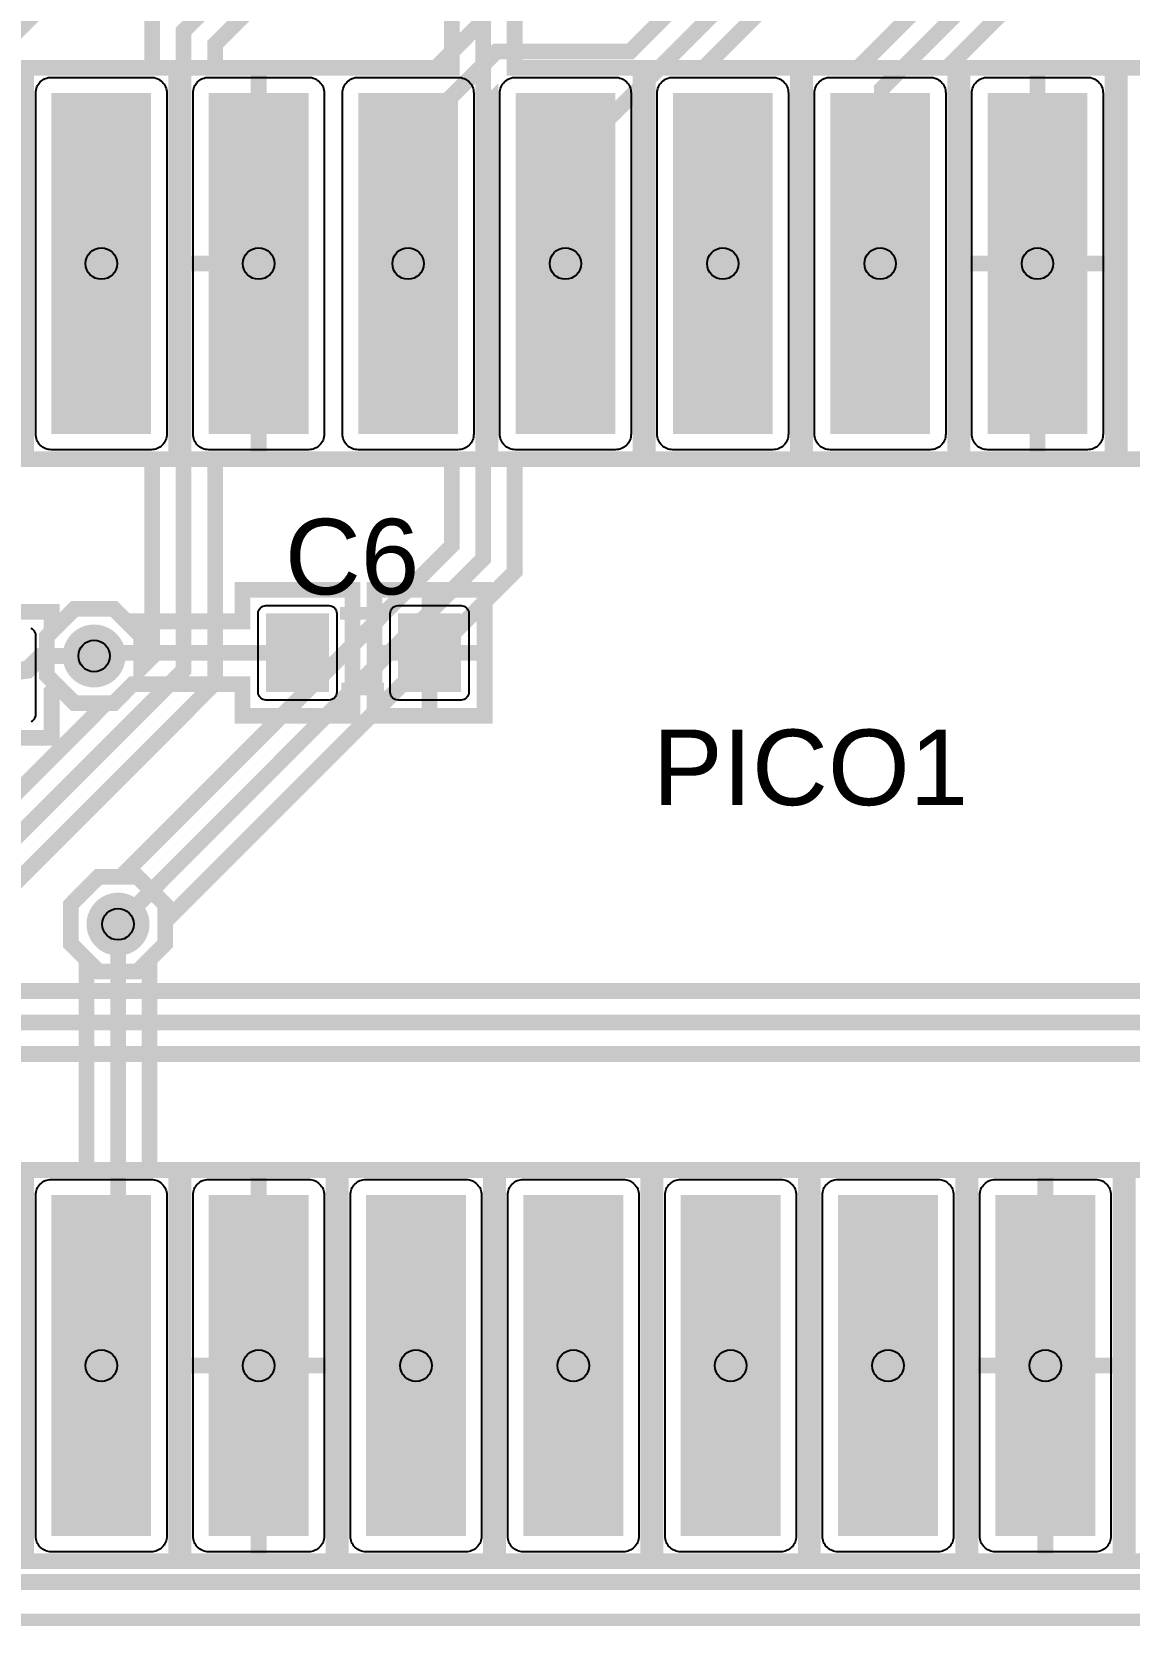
# Model space of a CAD drawing. Header units: centimetres. Extents: x -4.52 to 4.4, y -4.62 to 1.06.
# Drawn here: x -2.842 to -1.071, y -4.62 to -2.048 of the extents above; entities that cross this region are included whole.
import ezdxf

# ---------------------------------------------------------------- set-up
doc = ezdxf.new("R2010")
doc.units = ezdxf.units.CM
doc.layers.get('0').update_dxf_attribs({"linetype": 'CONTINUOUS'})
for name, color, linetype in [('1', 1, 'CONTINUOUS'), ('2', 2, 'CONTINUOUS'), ('3', 3, 'CONTINUOUS'), ('4', 4, 'CONTINUOUS'), ('6', 6, 'CONTINUOUS'), ('7', 7, 'CONTINUOUS')]:
    doc.layers.add(name, color=color, linetype=linetype)

# ---------------------------------------------------------------- blocks, each defined once
blk = doc.blocks.new('RPAD')
blk.add_trace([(-0.5, -0.5), (-0.5, 0.5), (0.5, -0.5), (0.5, 0.5)])
blk = doc.blocks.new('EPAD')
at = {"const_width": 0.5}
blk.add_lwpolyline([(-0.25, 0, 1), (0.25, 0, 1)], format="xyb", close=True, dxfattribs=at)

msp = doc.modelspace()

# ---------------------------------------------------------------- linework, layer by layer
at = {"const_width": 0.0254}
for points in [[(2.227646, -4.54914), (-4.44754, -4.54914), (-4.44754, 0.99314), (2.192161, 0.99314), (2.227646, -4.54914)], [(-1.9887, -0.6452), (-2, -0.6565), (-2, -1.449958), (-2.300021, -1.749979), (-2.597182, -2.04714), (-2.597182, -3.077919), (-2.995488, -3.476225), (-2.995488, -3.478032)], [(-1.7347, -0.6452), (-1.7347, -1.305423), (-1.7347, -1.490401), (-2.113523, -1.869224), (-2.113523, -2.898387), (-2.702972, -3.487836)], [(-2.157865, -1.789699), (-2.105838, -1.789699), (-2.164322, -1.848183), (-2.164322, -2.106361), (-2.546383, -2.106361), (-2.546383, -2.068181), (-2.27898, -1.800778), (-2.178938, -1.800778), (-2.162862, -1.784702), (-2.157865, -1.789699)], [(-2.062724, -1.890265), (-2.062724, -2.106361), (-1.859561, -2.106361), (-1.859561, -2.737639), (-2.062724, -2.737639), (-2.062724, -2.919428), (-2.626773, -3.483477), (-2.626773, -3.519399), (-2.671409, -3.564035), (-2.734535, -3.564035), (-2.779171, -3.519399), (-2.779171, -3.456273), (-2.734535, -3.411637), (-2.698613, -3.411637), (-2.164322, -2.877346), (-2.164322, -2.737639), (-2.546383, -2.737639), (-2.546383, -3.09896), (-2.919289, -3.471866)], [(-2.987967, -2.984109), (-2.810169, -2.984109), (-2.810169, -3.004305), (-2.798534, -3.004305), (-2.773134, -2.978905), (-2.710008, -2.978905), (-2.665372, -3.023541), (-2.665372, -3.074269), (-2.647981, -3.056878), (-2.647981, -2.737639), (-2.851139, -2.737639), (-2.851139, -2.106361), (-2.647981, -2.106361), (-2.647981, -2.026099)], [(-2.476, -2.119061), (-2.476, -2.422)], [(-1.605561, -2.737639), (-1.605561, -2.106361), (-1.847839, -2.106361), (-1.847839, -2.737639), (-1.605561, -2.737639)], [(-1.351561, -2.737639), (-1.351561, -2.106361), (-1.593839, -2.106361), (-1.593839, -2.737639), (-1.351561, -2.737639)], [(-1.097561, -2.737639), (-1.097561, -2.106361), (-1.339839, -2.106361), (-1.339839, -2.737639), (-1.097561, -2.737639)], [(-1.2187, -2.119061), (-1.2187, -2.422)], [(-0.843561, -2.737639), (-0.843561, -2.106361), (-1.085839, -2.106361), (-1.085839, -2.737639), (-0.843561, -2.737639)], [(-3.700254, -3.64641), (-0.55641, -3.64641), (0.26, -2.83), (0.689999, -2.83), (1.113221, -2.406778), (1.113221, -2.172271)], [(-2.476, -2.724939), (-2.476, -2.422)], [(-1.327139, -2.422), (-1.2187, -2.422)], [(-1.110261, -2.422), (-1.2187, -2.422)], [(-1.2187, -2.724939), (-1.2187, -2.422)], [(-2.741571, -3.055104), (-2.824545, -3.055104), (-2.82845, -3.055104), (-2.848268, -3.074922), (-2.899068, -3.085708)], [(-2.824545, -3.055104), (-2.848268, -3.078827), (-2.899068, -3.085708)], [(-2.992936, -3.401833), (-2.722406, -3.131303), (-2.773134, -3.131303), (-2.798534, -3.105903), (-2.803504, -3.105903), (-2.810169, -3.112568), (-2.810169, -3.187307), (-2.928827, -3.187307)], [(-3.18302, -3.595611), (-0.577451, -3.595611)], [(-0.535369, -3.697209), (-3.627901, -3.697209)], [(-2.608861, -4.515639), (-2.608861, -3.884361), (-2.851139, -3.884361), (-2.851139, -4.515639), (-2.608861, -4.515639)], [(-2.354861, -4.515639), (-2.354861, -3.884361), (-2.597139, -3.884361), (-2.597139, -4.515639), (-2.354861, -4.515639)], [(-2.100861, -4.515639), (-2.100861, -3.884361), (-2.343139, -3.884361), (-2.343139, -4.515639), (-2.100861, -4.515639)], [(-1.846861, -4.515639), (-1.846861, -3.884361), (-2.089139, -3.884361), (-2.089139, -4.515639), (-1.846861, -4.515639)], [(-1.592861, -4.515639), (-1.592861, -3.884361), (-1.835139, -3.884361), (-1.835139, -4.515639), (-1.592861, -4.515639)], [(-1.338861, -4.515639), (-1.338861, -3.884361), (-1.581139, -3.884361), (-1.581139, -4.515639), (-1.338861, -4.515639)], [(-1.084861, -4.515639), (-1.084861, -3.884361), (-1.327139, -3.884361), (-1.327139, -4.515639), (-1.084861, -4.515639)], [(-0.830861, -4.515639), (-0.830861, -3.884361), (-1.073139, -3.884361), (-1.073139, -4.515639), (-0.830861, -4.515639)], [(-2.476, -3.897061), (-2.476, -4.2)], [(-1.206, -3.897061), (-1.206, -4.2)], [(-2.584439, -4.2), (-2.476, -4.2)], [(-2.367561, -4.2), (-2.476, -4.2)], [(-2.476, -4.502939), (-2.476, -4.2)], [(-1.314439, -4.2), (-1.206, -4.2)], [(-1.097561, -4.2), (-1.206, -4.2)], [(-1.206, -4.502939), (-1.206, -4.2)]]:
    msp.add_lwpolyline(points, dxfattribs=at)
for centre in [(-2.73, -2.422), (-2.476, -2.422), (-2.2347, -2.422), (-1.9807, -2.422), (-1.7267, -2.422), (-1.4727, -2.422), (-1.2187, -2.422), (-2.741571, -3.055104), (-2.702972, -3.487836), (-2.73, -4.2), (-2.476, -4.2), (-2.222, -4.2), (-1.968, -4.2), (-1.714, -4.2), (-1.46, -4.2), (-1.206, -4.2)]:
    msp.add_circle(centre, 0.0254)
at = {"layer": '2', "const_width": 0.02032}
for points in [[(-2.27366, -2.9865), (-2.34478, -2.9865)], [(-2.27366, -2.9865), (-2.34478, -2.9865)], [(-2.27366, -2.9865), (-2.34478, -2.9865)], [(-2.27366, -3.10842), (-2.34224, -3.10842)], [(-2.27366, -3.10842), (-2.34224, -3.10842)], [(-2.27366, -3.10842), (-2.34224, -3.10842)]]:
    msp.add_lwpolyline(points, dxfattribs=at)
at = {"layer": '4', "const_width": 0.02032}
msp.add_lwpolyline([(-4.5085, -4.6101), (4.3902, -4.6101), (4.3902, 1.0541), (-4.5085, 1.0541), (-4.5085, -4.6101)], dxfattribs=at)
msp.add_lwpolyline([(-4.5085, -4.6101), (4.3902, -4.6101), (4.3902, 1.0541), (-4.5085, 1.0541), (-4.5085, -4.6101)], dxfattribs=at)
msp.add_lwpolyline([(-4.5085, -4.6101), (4.3902, -4.6101), (4.3902, 1.0541), (-4.5085, 1.0541), (-4.5085, -4.6101)], dxfattribs=at)
at = {"layer": '6'}
for points in [[(-2.8359, -2.697), (-2.8359, -2.147), (-2.835769, -2.144404), (-2.835384, -2.141882), (-2.834758, -2.139448), (-2.833904, -2.137114), (-2.832834, -2.134894), (-2.831561, -2.1328), (-2.830099, -2.130845), (-2.828459, -2.129041), (-2.826655, -2.127401), (-2.8247, -2.125939), (-2.822606, -2.124667), (-2.820386, -2.123597), (-2.818052, -2.122742), (-2.815618, -2.122116), (-2.813097, -2.121731), (-2.8105, -2.1216), (-2.6495, -2.1216), (-2.646903, -2.121731), (-2.644382, -2.122116), (-2.641948, -2.122742), (-2.639614, -2.123597), (-2.637394, -2.124667), (-2.6353, -2.125939), (-2.633345, -2.127401), (-2.631541, -2.129041), (-2.629901, -2.130845), (-2.628439, -2.1328), (-2.627166, -2.134894), (-2.626096, -2.137114), (-2.625242, -2.139448), (-2.624616, -2.141882), (-2.624231, -2.144404), (-2.6241, -2.147), (-2.6241, -2.697), (-2.624231, -2.699596), (-2.624616, -2.702118), (-2.625242, -2.704552), (-2.626096, -2.706886), (-2.627166, -2.709106), (-2.628439, -2.7112), (-2.629901, -2.713155), (-2.631541, -2.714959), (-2.633345, -2.716599), (-2.6353, -2.718061), (-2.637394, -2.719333), (-2.639614, -2.720403), (-2.641948, -2.721258), (-2.644382, -2.721884), (-2.646903, -2.722269), (-2.6495, -2.7224), (-2.8105, -2.7224), (-2.813097, -2.722269), (-2.815618, -2.721884), (-2.818052, -2.721258), (-2.820386, -2.720403), (-2.822606, -2.719333), (-2.8247, -2.718061), (-2.826655, -2.716599), (-2.828459, -2.714959), (-2.830099, -2.713155), (-2.831561, -2.7112), (-2.832834, -2.709106), (-2.833904, -2.706886), (-2.834758, -2.704552), (-2.835384, -2.702118), (-2.835769, -2.699596), (-2.8359, -2.697)], [(-2.5819, -2.697), (-2.5819, -2.147), (-2.581769, -2.144404), (-2.581384, -2.141882), (-2.580758, -2.139448), (-2.579904, -2.137114), (-2.578834, -2.134894), (-2.577561, -2.1328), (-2.576099, -2.130845), (-2.574459, -2.129041), (-2.572655, -2.127401), (-2.5707, -2.125939), (-2.568606, -2.124667), (-2.566386, -2.123597), (-2.564052, -2.122742), (-2.561618, -2.122116), (-2.559097, -2.121731), (-2.5565, -2.1216), (-2.3955, -2.1216), (-2.392903, -2.121731), (-2.390382, -2.122116), (-2.387948, -2.122742), (-2.385614, -2.123597), (-2.383394, -2.124667), (-2.3813, -2.125939), (-2.379345, -2.127401), (-2.377541, -2.129041), (-2.375901, -2.130845), (-2.374439, -2.1328), (-2.373166, -2.134894), (-2.372096, -2.137114), (-2.371242, -2.139448), (-2.370616, -2.141882), (-2.370231, -2.144404), (-2.3701, -2.147), (-2.3701, -2.697), (-2.370231, -2.699596), (-2.370616, -2.702118), (-2.371242, -2.704552), (-2.372096, -2.706886), (-2.373166, -2.709106), (-2.374439, -2.7112), (-2.375901, -2.713155), (-2.377541, -2.714959), (-2.379345, -2.716599), (-2.3813, -2.718061), (-2.383394, -2.719333), (-2.385614, -2.720403), (-2.387948, -2.721258), (-2.390382, -2.721884), (-2.392903, -2.722269), (-2.3955, -2.7224), (-2.5565, -2.7224), (-2.559097, -2.722269), (-2.561618, -2.721884), (-2.564052, -2.721258), (-2.566386, -2.720403), (-2.568606, -2.719333), (-2.5707, -2.718061), (-2.572655, -2.716599), (-2.574459, -2.714959), (-2.576099, -2.713155), (-2.577561, -2.7112), (-2.578834, -2.709106), (-2.579904, -2.706886), (-2.580758, -2.704552), (-2.581384, -2.702118), (-2.581769, -2.699596), (-2.5819, -2.697)], [(-2.3406, -2.697), (-2.3406, -2.147), (-2.340469, -2.144404), (-2.340084, -2.141882), (-2.339458, -2.139448), (-2.338604, -2.137114), (-2.337534, -2.134894), (-2.336261, -2.1328), (-2.334799, -2.130845), (-2.333159, -2.129041), (-2.331355, -2.127401), (-2.3294, -2.125939), (-2.327306, -2.124667), (-2.325086, -2.123597), (-2.322752, -2.122742), (-2.320318, -2.122116), (-2.317797, -2.121731), (-2.3152, -2.1216), (-2.1542, -2.1216), (-2.151603, -2.121731), (-2.149082, -2.122116), (-2.146648, -2.122742), (-2.144314, -2.123597), (-2.142094, -2.124667), (-2.14, -2.125939), (-2.138045, -2.127401), (-2.136241, -2.129041), (-2.134601, -2.130845), (-2.133139, -2.1328), (-2.131866, -2.134894), (-2.130796, -2.137114), (-2.129942, -2.139448), (-2.129316, -2.141882), (-2.128931, -2.144404), (-2.1288, -2.147), (-2.1288, -2.697), (-2.128931, -2.699596), (-2.129316, -2.702118), (-2.129942, -2.704552), (-2.130796, -2.706886), (-2.131866, -2.709106), (-2.133139, -2.7112), (-2.134601, -2.713155), (-2.136241, -2.714959), (-2.138045, -2.716599), (-2.14, -2.718061), (-2.142094, -2.719333), (-2.144314, -2.720403), (-2.146648, -2.721258), (-2.149082, -2.721884), (-2.151603, -2.722269), (-2.1542, -2.7224), (-2.3152, -2.7224), (-2.317797, -2.722269), (-2.320318, -2.721884), (-2.322752, -2.721258), (-2.325086, -2.720403), (-2.327306, -2.719333), (-2.3294, -2.718061), (-2.331355, -2.716599), (-2.333159, -2.714959), (-2.334799, -2.713155), (-2.336261, -2.7112), (-2.337534, -2.709106), (-2.338604, -2.706886), (-2.339458, -2.704552), (-2.340084, -2.702118), (-2.340469, -2.699596), (-2.3406, -2.697)], [(-2.0866, -2.697), (-2.0866, -2.147), (-2.086469, -2.144404), (-2.086084, -2.141882), (-2.085458, -2.139448), (-2.084604, -2.137114), (-2.083534, -2.134894), (-2.082261, -2.1328), (-2.080799, -2.130845), (-2.079159, -2.129041), (-2.077355, -2.127401), (-2.0754, -2.125939), (-2.073306, -2.124667), (-2.071086, -2.123597), (-2.068752, -2.122742), (-2.066318, -2.122116), (-2.063797, -2.121731), (-2.0612, -2.1216), (-1.9002, -2.1216), (-1.897603, -2.121731), (-1.895082, -2.122116), (-1.892648, -2.122742), (-1.890314, -2.123597), (-1.888094, -2.124667), (-1.886, -2.125939), (-1.884045, -2.127401), (-1.882241, -2.129041), (-1.880601, -2.130845), (-1.879139, -2.1328), (-1.877866, -2.134894), (-1.876796, -2.137114), (-1.875942, -2.139448), (-1.875316, -2.141882), (-1.874931, -2.144404), (-1.8748, -2.147), (-1.8748, -2.697), (-1.874931, -2.699596), (-1.875316, -2.702118), (-1.875942, -2.704552), (-1.876796, -2.706886), (-1.877866, -2.709106), (-1.879139, -2.7112), (-1.880601, -2.713155), (-1.882241, -2.714959), (-1.884045, -2.716599), (-1.886, -2.718061), (-1.888094, -2.719333), (-1.890314, -2.720403), (-1.892648, -2.721258), (-1.895082, -2.721884), (-1.897603, -2.722269), (-1.9002, -2.7224), (-2.0612, -2.7224), (-2.063797, -2.722269), (-2.066318, -2.721884), (-2.068752, -2.721258), (-2.071086, -2.720403), (-2.073306, -2.719333), (-2.0754, -2.718061), (-2.077355, -2.716599), (-2.079159, -2.714959), (-2.080799, -2.713155), (-2.082261, -2.7112), (-2.083534, -2.709106), (-2.084604, -2.706886), (-2.085458, -2.704552), (-2.086084, -2.702118), (-2.086469, -2.699596), (-2.0866, -2.697)], [(-1.8326, -2.697), (-1.8326, -2.147), (-1.832469, -2.144404), (-1.832084, -2.141882), (-1.831458, -2.139448), (-1.830604, -2.137114), (-1.829534, -2.134894), (-1.828261, -2.1328), (-1.826799, -2.130845), (-1.825159, -2.129041), (-1.823355, -2.127401), (-1.8214, -2.125939), (-1.819306, -2.124667), (-1.817086, -2.123597), (-1.814752, -2.122742), (-1.812318, -2.122116), (-1.809797, -2.121731), (-1.8072, -2.1216), (-1.6462, -2.1216), (-1.643603, -2.121731), (-1.641082, -2.122116), (-1.638648, -2.122742), (-1.636314, -2.123597), (-1.634094, -2.124667), (-1.632, -2.125939), (-1.630045, -2.127401), (-1.628241, -2.129041), (-1.626601, -2.130845), (-1.625139, -2.1328), (-1.623866, -2.134894), (-1.622796, -2.137114), (-1.621942, -2.139448), (-1.621316, -2.141882), (-1.620931, -2.144404), (-1.6208, -2.147), (-1.6208, -2.697), (-1.620931, -2.699596), (-1.621316, -2.702118), (-1.621942, -2.704552), (-1.622796, -2.706886), (-1.623866, -2.709106), (-1.625139, -2.7112), (-1.626601, -2.713155), (-1.628241, -2.714959), (-1.630045, -2.716599), (-1.632, -2.718061), (-1.634094, -2.719333), (-1.636314, -2.720403), (-1.638648, -2.721258), (-1.641082, -2.721884), (-1.643603, -2.722269), (-1.6462, -2.7224), (-1.8072, -2.7224), (-1.809797, -2.722269), (-1.812318, -2.721884), (-1.814752, -2.721258), (-1.817086, -2.720403), (-1.819306, -2.719333), (-1.8214, -2.718061), (-1.823355, -2.716599), (-1.825159, -2.714959), (-1.826799, -2.713155), (-1.828261, -2.7112), (-1.829534, -2.709106), (-1.830604, -2.706886), (-1.831458, -2.704552), (-1.832084, -2.702118), (-1.832469, -2.699596), (-1.8326, -2.697)], [(-1.5786, -2.697), (-1.5786, -2.147), (-1.578469, -2.144404), (-1.578084, -2.141882), (-1.577458, -2.139448), (-1.576604, -2.137114), (-1.575534, -2.134894), (-1.574261, -2.1328), (-1.572799, -2.130845), (-1.571159, -2.129041), (-1.569355, -2.127401), (-1.5674, -2.125939), (-1.565306, -2.124667), (-1.563086, -2.123597), (-1.560752, -2.122742), (-1.558318, -2.122116), (-1.555797, -2.121731), (-1.5532, -2.1216), (-1.3922, -2.1216), (-1.389603, -2.121731), (-1.387082, -2.122116), (-1.384648, -2.122742), (-1.382314, -2.123597), (-1.380094, -2.124667), (-1.378, -2.125939), (-1.376045, -2.127401), (-1.374241, -2.129041), (-1.372601, -2.130845), (-1.371139, -2.1328), (-1.369866, -2.134894), (-1.368796, -2.137114), (-1.367942, -2.139448), (-1.367316, -2.141882), (-1.366931, -2.144404), (-1.3668, -2.147), (-1.3668, -2.697), (-1.366931, -2.699596), (-1.367316, -2.702118), (-1.367942, -2.704552), (-1.368796, -2.706886), (-1.369866, -2.709106), (-1.371139, -2.7112), (-1.372601, -2.713155), (-1.374241, -2.714959), (-1.376045, -2.716599), (-1.378, -2.718061), (-1.380094, -2.719333), (-1.382314, -2.720403), (-1.384648, -2.721258), (-1.387082, -2.721884), (-1.389603, -2.722269), (-1.3922, -2.7224), (-1.5532, -2.7224), (-1.555797, -2.722269), (-1.558318, -2.721884), (-1.560752, -2.721258), (-1.563086, -2.720403), (-1.565306, -2.719333), (-1.5674, -2.718061), (-1.569355, -2.716599), (-1.571159, -2.714959), (-1.572799, -2.713155), (-1.574261, -2.7112), (-1.575534, -2.709106), (-1.576604, -2.706886), (-1.577458, -2.704552), (-1.578084, -2.702118), (-1.578469, -2.699596), (-1.5786, -2.697)], [(-1.3246, -2.697), (-1.3246, -2.147), (-1.324469, -2.144404), (-1.324084, -2.141882), (-1.323458, -2.139448), (-1.322604, -2.137114), (-1.321534, -2.134894), (-1.320261, -2.1328), (-1.318799, -2.130845), (-1.317159, -2.129041), (-1.315355, -2.127401), (-1.3134, -2.125939), (-1.311306, -2.124667), (-1.309086, -2.123597), (-1.306752, -2.122742), (-1.304318, -2.122116), (-1.301797, -2.121731), (-1.2992, -2.1216), (-1.1382, -2.1216), (-1.135603, -2.121731), (-1.133082, -2.122116), (-1.130648, -2.122742), (-1.128314, -2.123597), (-1.126094, -2.124667), (-1.124, -2.125939), (-1.122045, -2.127401), (-1.120241, -2.129041), (-1.118601, -2.130845), (-1.117139, -2.1328), (-1.115866, -2.134894), (-1.114796, -2.137114), (-1.113942, -2.139448), (-1.113316, -2.141882), (-1.112931, -2.144404), (-1.1128, -2.147), (-1.1128, -2.697), (-1.112931, -2.699596), (-1.113316, -2.702118), (-1.113942, -2.704552), (-1.114796, -2.706886), (-1.115866, -2.709106), (-1.117139, -2.7112), (-1.118601, -2.713155), (-1.120241, -2.714959), (-1.122045, -2.716599), (-1.124, -2.718061), (-1.126094, -2.719333), (-1.128314, -2.720403), (-1.130648, -2.721258), (-1.133082, -2.721884), (-1.135603, -2.722269), (-1.1382, -2.7224), (-1.2992, -2.7224), (-1.301797, -2.722269), (-1.304318, -2.721884), (-1.306752, -2.721258), (-1.309086, -2.720403), (-1.311306, -2.719333), (-1.3134, -2.718061), (-1.315355, -2.716599), (-1.317159, -2.714959), (-1.318799, -2.713155), (-1.320261, -2.7112), (-1.321534, -2.709106), (-1.322604, -2.706886), (-1.323458, -2.704552), (-1.324084, -2.702118), (-1.324469, -2.699596), (-1.3246, -2.697)], [(-2.36256, -3.1262), (-2.46416, -3.1262), (-2.466719, -3.125942), (-2.469103, -3.125202), (-2.47126, -3.124031), (-2.47314, -3.12248), (-2.474691, -3.1206), (-2.475862, -3.118443), (-2.476602, -3.116059), (-2.47686, -3.1135), (-2.47686, -2.9865), (-2.476602, -2.983941), (-2.475862, -2.981557), (-2.474691, -2.9794), (-2.47314, -2.97752), (-2.47126, -2.975969), (-2.469103, -2.974798), (-2.466719, -2.974058), (-2.46416, -2.9738), (-2.36256, -2.9738), (-2.360001, -2.974058), (-2.357617, -2.974798), (-2.35546, -2.975969), (-2.35358, -2.97752), (-2.352029, -2.9794), (-2.350858, -2.981557), (-2.350118, -2.983941), (-2.34986, -2.9865), (-2.34986, -3.1135), (-2.350118, -3.116059), (-2.350858, -3.118443), (-2.352029, -3.1206), (-2.35358, -3.12248), (-2.35546, -3.124031), (-2.357617, -3.125202), (-2.360001, -3.125942), (-2.36256, -3.1262)], [(-2.1492, -3.1262), (-2.2508, -3.1262), (-2.253359, -3.125942), (-2.255743, -3.125202), (-2.2579, -3.124031), (-2.25978, -3.12248), (-2.261331, -3.1206), (-2.262502, -3.118443), (-2.263242, -3.116059), (-2.2635, -3.1135), (-2.2635, -2.9865), (-2.263242, -2.983941), (-2.262502, -2.981557), (-2.261331, -2.9794), (-2.25978, -2.97752), (-2.2579, -2.975969), (-2.255743, -2.974798), (-2.253359, -2.974058), (-2.2508, -2.9738), (-2.1492, -2.9738), (-2.146641, -2.974058), (-2.144257, -2.974798), (-2.1421, -2.975969), (-2.14022, -2.97752), (-2.138669, -2.9794), (-2.137498, -2.981557), (-2.136758, -2.983941), (-2.1365, -2.9865), (-2.1365, -3.1135), (-2.136758, -3.116059), (-2.137498, -3.118443), (-2.138669, -3.1206), (-2.14022, -3.12248), (-2.1421, -3.124031), (-2.144257, -3.125202), (-2.146641, -3.125942), (-2.1492, -3.1262)], [(-2.8359, -4.475), (-2.8359, -3.925), (-2.835769, -3.922404), (-2.835384, -3.919882), (-2.834758, -3.917448), (-2.833904, -3.915114), (-2.832834, -3.912894), (-2.831561, -3.9108), (-2.830099, -3.908845), (-2.828459, -3.907041), (-2.826655, -3.905401), (-2.8247, -3.903939), (-2.822606, -3.902667), (-2.820386, -3.901597), (-2.818052, -3.900742), (-2.815618, -3.900116), (-2.813097, -3.899731), (-2.8105, -3.8996), (-2.6495, -3.8996), (-2.646903, -3.899731), (-2.644382, -3.900116), (-2.641948, -3.900742), (-2.639614, -3.901597), (-2.637394, -3.902667), (-2.6353, -3.903939), (-2.633345, -3.905401), (-2.631541, -3.907041), (-2.629901, -3.908845), (-2.628439, -3.9108), (-2.627166, -3.912894), (-2.626096, -3.915114), (-2.625242, -3.917448), (-2.624616, -3.919882), (-2.624231, -3.922404), (-2.6241, -3.925), (-2.6241, -4.475), (-2.624231, -4.477596), (-2.624616, -4.480118), (-2.625242, -4.482552), (-2.626096, -4.484886), (-2.627166, -4.487106), (-2.628439, -4.4892), (-2.629901, -4.491155), (-2.631541, -4.492959), (-2.633345, -4.494599), (-2.6353, -4.496061), (-2.637394, -4.497333), (-2.639614, -4.498403), (-2.641948, -4.499258), (-2.644382, -4.499884), (-2.646903, -4.500269), (-2.6495, -4.5004), (-2.8105, -4.5004), (-2.813097, -4.500269), (-2.815618, -4.499884), (-2.818052, -4.499258), (-2.820386, -4.498403), (-2.822606, -4.497333), (-2.8247, -4.496061), (-2.826655, -4.494599), (-2.828459, -4.492959), (-2.830099, -4.491155), (-2.831561, -4.4892), (-2.832834, -4.487106), (-2.833904, -4.484886), (-2.834758, -4.482552), (-2.835384, -4.480118), (-2.835769, -4.477596), (-2.8359, -4.475)], [(-2.5819, -4.475), (-2.5819, -3.925), (-2.581769, -3.922404), (-2.581384, -3.919882), (-2.580758, -3.917448), (-2.579904, -3.915114), (-2.578834, -3.912894), (-2.577561, -3.9108), (-2.576099, -3.908845), (-2.574459, -3.907041), (-2.572655, -3.905401), (-2.5707, -3.903939), (-2.568606, -3.902667), (-2.566386, -3.901597), (-2.564052, -3.900742), (-2.561618, -3.900116), (-2.559097, -3.899731), (-2.5565, -3.8996), (-2.3955, -3.8996), (-2.392903, -3.899731), (-2.390382, -3.900116), (-2.387948, -3.900742), (-2.385614, -3.901597), (-2.383394, -3.902667), (-2.3813, -3.903939), (-2.379345, -3.905401), (-2.377541, -3.907041), (-2.375901, -3.908845), (-2.374439, -3.9108), (-2.373166, -3.912894), (-2.372096, -3.915114), (-2.371242, -3.917448), (-2.370616, -3.919882), (-2.370231, -3.922404), (-2.3701, -3.925), (-2.3701, -4.475), (-2.370231, -4.477596), (-2.370616, -4.480118), (-2.371242, -4.482552), (-2.372096, -4.484886), (-2.373166, -4.487106), (-2.374439, -4.4892), (-2.375901, -4.491155), (-2.377541, -4.492959), (-2.379345, -4.494599), (-2.3813, -4.496061), (-2.383394, -4.497333), (-2.385614, -4.498403), (-2.387948, -4.499258), (-2.390382, -4.499884), (-2.392903, -4.500269), (-2.3955, -4.5004), (-2.5565, -4.5004), (-2.559097, -4.500269), (-2.561618, -4.499884), (-2.564052, -4.499258), (-2.566386, -4.498403), (-2.568606, -4.497333), (-2.5707, -4.496061), (-2.572655, -4.494599), (-2.574459, -4.492959), (-2.576099, -4.491155), (-2.577561, -4.4892), (-2.578834, -4.487106), (-2.579904, -4.484886), (-2.580758, -4.482552), (-2.581384, -4.480118), (-2.581769, -4.477596), (-2.5819, -4.475)], [(-2.3279, -4.475), (-2.3279, -3.925), (-2.327769, -3.922404), (-2.327384, -3.919882), (-2.326758, -3.917448), (-2.325904, -3.915114), (-2.324834, -3.912894), (-2.323561, -3.9108), (-2.322099, -3.908845), (-2.320459, -3.907041), (-2.318655, -3.905401), (-2.3167, -3.903939), (-2.314606, -3.902667), (-2.312386, -3.901597), (-2.310052, -3.900742), (-2.307618, -3.900116), (-2.305097, -3.899731), (-2.3025, -3.8996), (-2.1415, -3.8996), (-2.138903, -3.899731), (-2.136382, -3.900116), (-2.133948, -3.900742), (-2.131614, -3.901597), (-2.129394, -3.902667), (-2.1273, -3.903939), (-2.125345, -3.905401), (-2.123541, -3.907041), (-2.121901, -3.908845), (-2.120439, -3.9108), (-2.119166, -3.912894), (-2.118096, -3.915114), (-2.117242, -3.917448), (-2.116616, -3.919882), (-2.116231, -3.922404), (-2.1161, -3.925), (-2.1161, -4.475), (-2.116231, -4.477596), (-2.116616, -4.480118), (-2.117242, -4.482552), (-2.118096, -4.484886), (-2.119166, -4.487106), (-2.120439, -4.4892), (-2.121901, -4.491155), (-2.123541, -4.492959), (-2.125345, -4.494599), (-2.1273, -4.496061), (-2.129394, -4.497333), (-2.131614, -4.498403), (-2.133948, -4.499258), (-2.136382, -4.499884), (-2.138903, -4.500269), (-2.1415, -4.5004), (-2.3025, -4.5004), (-2.305097, -4.500269), (-2.307618, -4.499884), (-2.310052, -4.499258), (-2.312386, -4.498403), (-2.314606, -4.497333), (-2.3167, -4.496061), (-2.318655, -4.494599), (-2.320459, -4.492959), (-2.322099, -4.491155), (-2.323561, -4.4892), (-2.324834, -4.487106), (-2.325904, -4.484886), (-2.326758, -4.482552), (-2.327384, -4.480118), (-2.327769, -4.477596), (-2.3279, -4.475)], [(-2.0739, -4.475), (-2.0739, -3.925), (-2.073769, -3.922404), (-2.073384, -3.919882), (-2.072758, -3.917448), (-2.071904, -3.915114), (-2.070834, -3.912894), (-2.069561, -3.9108), (-2.068099, -3.908845), (-2.066459, -3.907041), (-2.064655, -3.905401), (-2.0627, -3.903939), (-2.060606, -3.902667), (-2.058386, -3.901597), (-2.056052, -3.900742), (-2.053618, -3.900116), (-2.051097, -3.899731), (-2.0485, -3.8996), (-1.8875, -3.8996), (-1.884903, -3.899731), (-1.882382, -3.900116), (-1.879948, -3.900742), (-1.877614, -3.901597), (-1.875394, -3.902667), (-1.8733, -3.903939), (-1.871345, -3.905401), (-1.869541, -3.907041), (-1.867901, -3.908845), (-1.866439, -3.9108), (-1.865166, -3.912894), (-1.864096, -3.915114), (-1.863242, -3.917448), (-1.862616, -3.919882), (-1.862231, -3.922404), (-1.8621, -3.925), (-1.8621, -4.475), (-1.862231, -4.477596), (-1.862616, -4.480118), (-1.863242, -4.482552), (-1.864096, -4.484886), (-1.865166, -4.487106), (-1.866439, -4.4892), (-1.867901, -4.491155), (-1.869541, -4.492959), (-1.871345, -4.494599), (-1.8733, -4.496061), (-1.875394, -4.497333), (-1.877614, -4.498403), (-1.879948, -4.499258), (-1.882382, -4.499884), (-1.884903, -4.500269), (-1.8875, -4.5004), (-2.0485, -4.5004), (-2.051097, -4.500269), (-2.053618, -4.499884), (-2.056052, -4.499258), (-2.058386, -4.498403), (-2.060606, -4.497333), (-2.0627, -4.496061), (-2.064655, -4.494599), (-2.066459, -4.492959), (-2.068099, -4.491155), (-2.069561, -4.4892), (-2.070834, -4.487106), (-2.071904, -4.484886), (-2.072758, -4.482552), (-2.073384, -4.480118), (-2.073769, -4.477596), (-2.0739, -4.475)], [(-1.8199, -4.475), (-1.8199, -3.925), (-1.819769, -3.922404), (-1.819384, -3.919882), (-1.818758, -3.917448), (-1.817904, -3.915114), (-1.816834, -3.912894), (-1.815561, -3.9108), (-1.814099, -3.908845), (-1.812459, -3.907041), (-1.810655, -3.905401), (-1.8087, -3.903939), (-1.806606, -3.902667), (-1.804386, -3.901597), (-1.802052, -3.900742), (-1.799618, -3.900116), (-1.797097, -3.899731), (-1.7945, -3.8996), (-1.6335, -3.8996), (-1.630903, -3.899731), (-1.628382, -3.900116), (-1.625948, -3.900742), (-1.623614, -3.901597), (-1.621394, -3.902667), (-1.6193, -3.903939), (-1.617345, -3.905401), (-1.615541, -3.907041), (-1.613901, -3.908845), (-1.612439, -3.9108), (-1.611166, -3.912894), (-1.610096, -3.915114), (-1.609242, -3.917448), (-1.608616, -3.919882), (-1.608231, -3.922404), (-1.6081, -3.925), (-1.6081, -4.475), (-1.608231, -4.477596), (-1.608616, -4.480118), (-1.609242, -4.482552), (-1.610096, -4.484886), (-1.611166, -4.487106), (-1.612439, -4.4892), (-1.613901, -4.491155), (-1.615541, -4.492959), (-1.617345, -4.494599), (-1.6193, -4.496061), (-1.621394, -4.497333), (-1.623614, -4.498403), (-1.625948, -4.499258), (-1.628382, -4.499884), (-1.630903, -4.500269), (-1.6335, -4.5004), (-1.7945, -4.5004), (-1.797097, -4.500269), (-1.799618, -4.499884), (-1.802052, -4.499258), (-1.804386, -4.498403), (-1.806606, -4.497333), (-1.8087, -4.496061), (-1.810655, -4.494599), (-1.812459, -4.492959), (-1.814099, -4.491155), (-1.815561, -4.4892), (-1.816834, -4.487106), (-1.817904, -4.484886), (-1.818758, -4.482552), (-1.819384, -4.480118), (-1.819769, -4.477596), (-1.8199, -4.475)], [(-1.5659, -4.475), (-1.5659, -3.925), (-1.565769, -3.922404), (-1.565384, -3.919882), (-1.564758, -3.917448), (-1.563904, -3.915114), (-1.562834, -3.912894), (-1.561561, -3.9108), (-1.560099, -3.908845), (-1.558459, -3.907041), (-1.556655, -3.905401), (-1.5547, -3.903939), (-1.552606, -3.902667), (-1.550386, -3.901597), (-1.548052, -3.900742), (-1.545618, -3.900116), (-1.543097, -3.899731), (-1.5405, -3.8996), (-1.3795, -3.8996), (-1.376903, -3.899731), (-1.374382, -3.900116), (-1.371948, -3.900742), (-1.369614, -3.901597), (-1.367394, -3.902667), (-1.3653, -3.903939), (-1.363345, -3.905401), (-1.361541, -3.907041), (-1.359901, -3.908845), (-1.358439, -3.9108), (-1.357166, -3.912894), (-1.356096, -3.915114), (-1.355242, -3.917448), (-1.354616, -3.919882), (-1.354231, -3.922404), (-1.3541, -3.925), (-1.3541, -4.475), (-1.354231, -4.477596), (-1.354616, -4.480118), (-1.355242, -4.482552), (-1.356096, -4.484886), (-1.357166, -4.487106), (-1.358439, -4.4892), (-1.359901, -4.491155), (-1.361541, -4.492959), (-1.363345, -4.494599), (-1.3653, -4.496061), (-1.367394, -4.497333), (-1.369614, -4.498403), (-1.371948, -4.499258), (-1.374382, -4.499884), (-1.376903, -4.500269), (-1.3795, -4.5004), (-1.5405, -4.5004), (-1.543097, -4.500269), (-1.545618, -4.499884), (-1.548052, -4.499258), (-1.550386, -4.498403), (-1.552606, -4.497333), (-1.5547, -4.496061), (-1.556655, -4.494599), (-1.558459, -4.492959), (-1.560099, -4.491155), (-1.561561, -4.4892), (-1.562834, -4.487106), (-1.563904, -4.484886), (-1.564758, -4.482552), (-1.565384, -4.480118), (-1.565769, -4.477596), (-1.5659, -4.475)], [(-1.3119, -4.475), (-1.3119, -3.925), (-1.311769, -3.922404), (-1.311384, -3.919882), (-1.310758, -3.917448), (-1.309904, -3.915114), (-1.308834, -3.912894), (-1.307561, -3.9108), (-1.306099, -3.908845), (-1.304459, -3.907041), (-1.302655, -3.905401), (-1.3007, -3.903939), (-1.298606, -3.902667), (-1.296386, -3.901597), (-1.294052, -3.900742), (-1.291618, -3.900116), (-1.289097, -3.899731), (-1.2865, -3.8996), (-1.1255, -3.8996), (-1.122903, -3.899731), (-1.120382, -3.900116), (-1.117948, -3.900742), (-1.115614, -3.901597), (-1.113394, -3.902667), (-1.1113, -3.903939), (-1.109345, -3.905401), (-1.107541, -3.907041), (-1.105901, -3.908845), (-1.104439, -3.9108), (-1.103166, -3.912894), (-1.102096, -3.915114), (-1.101242, -3.917448), (-1.100616, -3.919882), (-1.100231, -3.922404), (-1.1001, -3.925), (-1.1001, -4.475), (-1.100231, -4.477596), (-1.100616, -4.480118), (-1.101242, -4.482552), (-1.102096, -4.484886), (-1.103166, -4.487106), (-1.104439, -4.4892), (-1.105901, -4.491155), (-1.107541, -4.492959), (-1.109345, -4.494599), (-1.1113, -4.496061), (-1.113394, -4.497333), (-1.115614, -4.498403), (-1.117948, -4.499258), (-1.120382, -4.499884), (-1.122903, -4.500269), (-1.1255, -4.5004), (-1.2865, -4.5004), (-1.289097, -4.500269), (-1.291618, -4.499884), (-1.294052, -4.499258), (-1.296386, -4.498403), (-1.298606, -4.497333), (-1.3007, -4.496061), (-1.302655, -4.494599), (-1.304459, -4.492959), (-1.306099, -4.491155), (-1.307561, -4.4892), (-1.308834, -4.487106), (-1.309904, -4.484886), (-1.310758, -4.482552), (-1.311384, -4.480118), (-1.311769, -4.477596), (-1.3119, -4.475)]]:
    msp.add_lwpolyline(points, close=True, dxfattribs=at)
msp.add_lwpolyline([(-2.843325, -3.16091), (-2.841168, -3.159739), (-2.839288, -3.158188), (-2.837737, -3.156308), (-2.836566, -3.154151), (-2.835826, -3.151767), (-2.835568, -3.149208), (-2.835568, -3.022208), (-2.835826, -3.019649), (-2.836566, -3.017265), (-2.837737, -3.015108), (-2.839288, -3.013228), (-2.841168, -3.011677), (-2.843325, -3.010506)], dxfattribs=at)
at = {"layer": '7', "const_width": 0.0254}
for points in [[(2.227651, -4.54914), (-4.44754, -4.54914), (-4.44754, -3.494899), (-4.234101, -3.494899), (-4.234101, -3.068701), (-4.44754, -3.068701), (-4.44754, 0.99314)], [(-2.2347, -2.422), (-2.2347, -2.222675), (-2.092025, -2.08), (-1.8765, -2.08), (-0.521249, -0.724749), (-0.355599, -0.724749)], [(-1.9807, -2.422), (-1.9807, -2.257976), (-0.542724, -0.82), (-0.28, -0.82), (-0.185, -0.725)], [(-2.113066, -2.029201), (-2.190226, -2.106361), (-2.597139, -2.106361), (-2.597139, -2.737639), (-2.113561, -2.737639), (-2.113561, -2.173376), (-2.101839, -2.161654), (-2.101839, -2.737639), (-1.859561, -2.737639), (-1.859561, -2.208677), (-1.847839, -2.196955), (-1.847839, -2.737639), (-1.605561, -2.737639), (-1.605561, -2.106361), (-1.757245, -2.106361), (-0.521683, -0.870799)], [(-1.4727, -2.422), (-1.4407, -2.39), (-1.47, -2.39), (-1.47, -2.14), (-0.998217, -1.668217), (-0.076877, -1.668217), (0.04482, -1.54652)], [(-1.019258, -1.617418), (-1.508201, -2.106361), (-1.593839, -2.106361), (-1.593839, -2.737639), (-1.351561, -2.737639), (-1.351561, -2.106361), (-1.364521, -2.106361), (-0.977176, -1.719016)], [(-3.09104, -1.959201), (-3.2382, -2.106361), (-3.359139, -2.106361), (-3.359139, -2.737639), (-3.116861, -2.737639), (-3.116861, -2.128702), (-3.105139, -2.11698), (-3.105139, -2.737639), (-2.862861, -2.737639), (-2.862861, -2.106361), (-3.09452, -2.106361), (-3.048958, -2.060799), (-2.878959, -2.060799), (-2.599202, -1.781042)], [(-2.608861, -2.737639), (-2.608861, -2.106361), (-2.851139, -2.106361), (-2.851139, -2.737639), (-2.608861, -2.737639)], [(-2.476, -2.119061), (-2.476, -2.422)], [(-1.097561, -2.737639), (-1.097561, -2.106361), (-1.339839, -2.106361), (-1.339839, -2.737639), (-1.097561, -2.737639)], [(-1.2187, -2.119061), (-1.2187, -2.422)], [(-0.927763, -2.737639), (-1.085839, -2.737639), (-1.085839, -2.106361), (-0.843561, -2.106361)], [(-2.584439, -2.422), (-2.476, -2.422)], [(-2.476, -2.724939), (-2.476, -2.422)], [(-1.327139, -2.422), (-1.2187, -2.422)], [(-1.110261, -2.422), (-1.2187, -2.422)], [(-1.2187, -2.724939), (-1.2187, -2.422)], [(-2.324461, -3.151599), (-2.502259, -3.151599), (-2.502259, -3.100799), (-2.679504, -3.100799), (-2.710008, -3.131303), (-2.773134, -3.131303), (-2.81777, -3.086667), (-2.81777, -3.023541), (-2.773134, -2.978905), (-2.710008, -2.978905), (-2.689712, -2.999201), (-2.502259, -2.999201), (-2.502259, -2.948401), (-2.324461, -2.948401), (-2.324461, -3.151599)], [(-2.111101, -2.948401), (-2.288899, -2.948401), (-2.288899, -3.151599), (-2.111101, -3.151599), (-2.111101, -2.948401)], [(-2.2, -2.961101), (-2.2, -3.05)], [(-2.41336, -3.05), (-2.736467, -3.05), (-2.741571, -3.055104)], [(-2.276199, -3.05), (-2.2, -3.05)], [(-2.2, -3.138899), (-2.2, -3.05)], [(-2.123801, -3.05), (-2.2, -3.05)], [(-2.626773, -3.456273), (-2.626773, -3.519399), (-2.652173, -3.544799), (-2.652173, -3.884361), (-2.608861, -3.884361), (-2.608861, -4.515639), (-2.851139, -4.515639), (-2.851139, -3.884361), (-2.753771, -3.884361), (-2.753771, -3.544799), (-2.779171, -3.519399), (-2.779171, -3.456273), (-2.734535, -3.411637), (-2.671409, -3.411637), (-2.626773, -3.456273)], [(-2.702972, -3.487836), (-2.702972, -4.011575), (-2.7084, -4.017003), (-2.73, -4.2)], [(-2.354861, -4.515639), (-2.354861, -3.884361), (-2.597139, -3.884361), (-2.597139, -4.515639), (-2.354861, -4.515639)], [(-2.100861, -4.515639), (-2.100861, -3.884361), (-2.343139, -3.884361), (-2.343139, -4.515639), (-2.100861, -4.515639)], [(-1.846861, -4.515639), (-1.846861, -3.884361), (-2.089139, -3.884361), (-2.089139, -4.515639), (-1.846861, -4.515639)], [(-1.592861, -4.515639), (-1.592861, -3.884361), (-1.835139, -3.884361), (-1.835139, -4.515639), (-1.592861, -4.515639)], [(-1.338861, -4.515639), (-1.338861, -3.884361), (-1.581139, -3.884361), (-1.581139, -4.515639), (-1.338861, -4.515639)], [(-1.084861, -4.515639), (-1.084861, -3.884361), (-1.327139, -3.884361), (-1.327139, -4.515639), (-1.084861, -4.515639)], [(-0.830861, -4.515639), (-0.830861, -3.884361), (-1.073139, -3.884361), (-1.073139, -4.515639), (-0.830861, -4.515639)], [(-2.476, -3.897061), (-2.476, -4.2)], [(-1.206, -3.897061), (-1.206, -4.2)], [(-2.584439, -4.2), (-2.476, -4.2)], [(-2.367561, -4.2), (-2.476, -4.2)], [(-2.476, -4.502939), (-2.476, -4.2)], [(-1.314439, -4.2), (-1.206, -4.2)], [(-1.097561, -4.2), (-1.206, -4.2)], [(-1.206, -4.502939), (-1.206, -4.2)]]:
    msp.add_lwpolyline(points, dxfattribs=at)

# ---------------------------------------------------------------- block references
at = {"xscale": 0.55, "yscale": 0.161, "rotation": 90}
for p in [(-2.73, -2.422), (-2.476, -2.422), (-2.2347, -2.422), (-1.9807, -2.422), (-1.7267, -2.422), (-1.4727, -2.422), (-1.2187, -2.422), (-2.73, -4.2), (-2.476, -4.2), (-2.222, -4.2), (-1.968, -4.2), (-1.714, -4.2), (-1.46, -4.2), (-1.206, -4.2)]:
    msp.add_blockref('RPAD', p, dxfattribs=at)
at = {"xscale": 0.0762, "yscale": 0.0762}
for p in [(-2.741571, -3.055104), (-2.702972, -3.487836)]:
    msp.add_blockref('EPAD', p, dxfattribs=at)
at = {"layer": '1', "xscale": 0.1016, "yscale": 0.127, "rotation": -180}
for p in [(-2.41336, -3.05), (-2.2, -3.05)]:
    msp.add_blockref('RPAD', p, dxfattribs=at)
at = {"layer": '6', "xscale": 0.1016, "yscale": 0.1016}
for p in [(-2.741571, -3.055104), (-2.702972, -3.487836)]:
    msp.add_blockref('EPAD', p, dxfattribs=at)
at = {"layer": '7', "xscale": 0.1016, "yscale": 0.127, "rotation": -180}
for p in [(-2.41336, -3.05), (-2.2, -3.05)]:
    msp.add_blockref('RPAD', p, dxfattribs=at)

# ---------------------------------------------------------------- texts
at = {"layer": '3', "width": 1.041667}
for s, p in [('C6', (-2.43368, -2.95574)), ('C6', (-2.43368, -2.95574)), ('C6', (-2.43368, -2.95574)), ('PICO1', (-1.8401, -3.29576)), ('PICO1', (-1.8401, -3.29576)), ('PICO1', (-1.8401, -3.29576))]:
    msp.add_text(s, height=0.12192, dxfattribs=at).set_placement(p)

doc.saveas('drawing.dxf')
